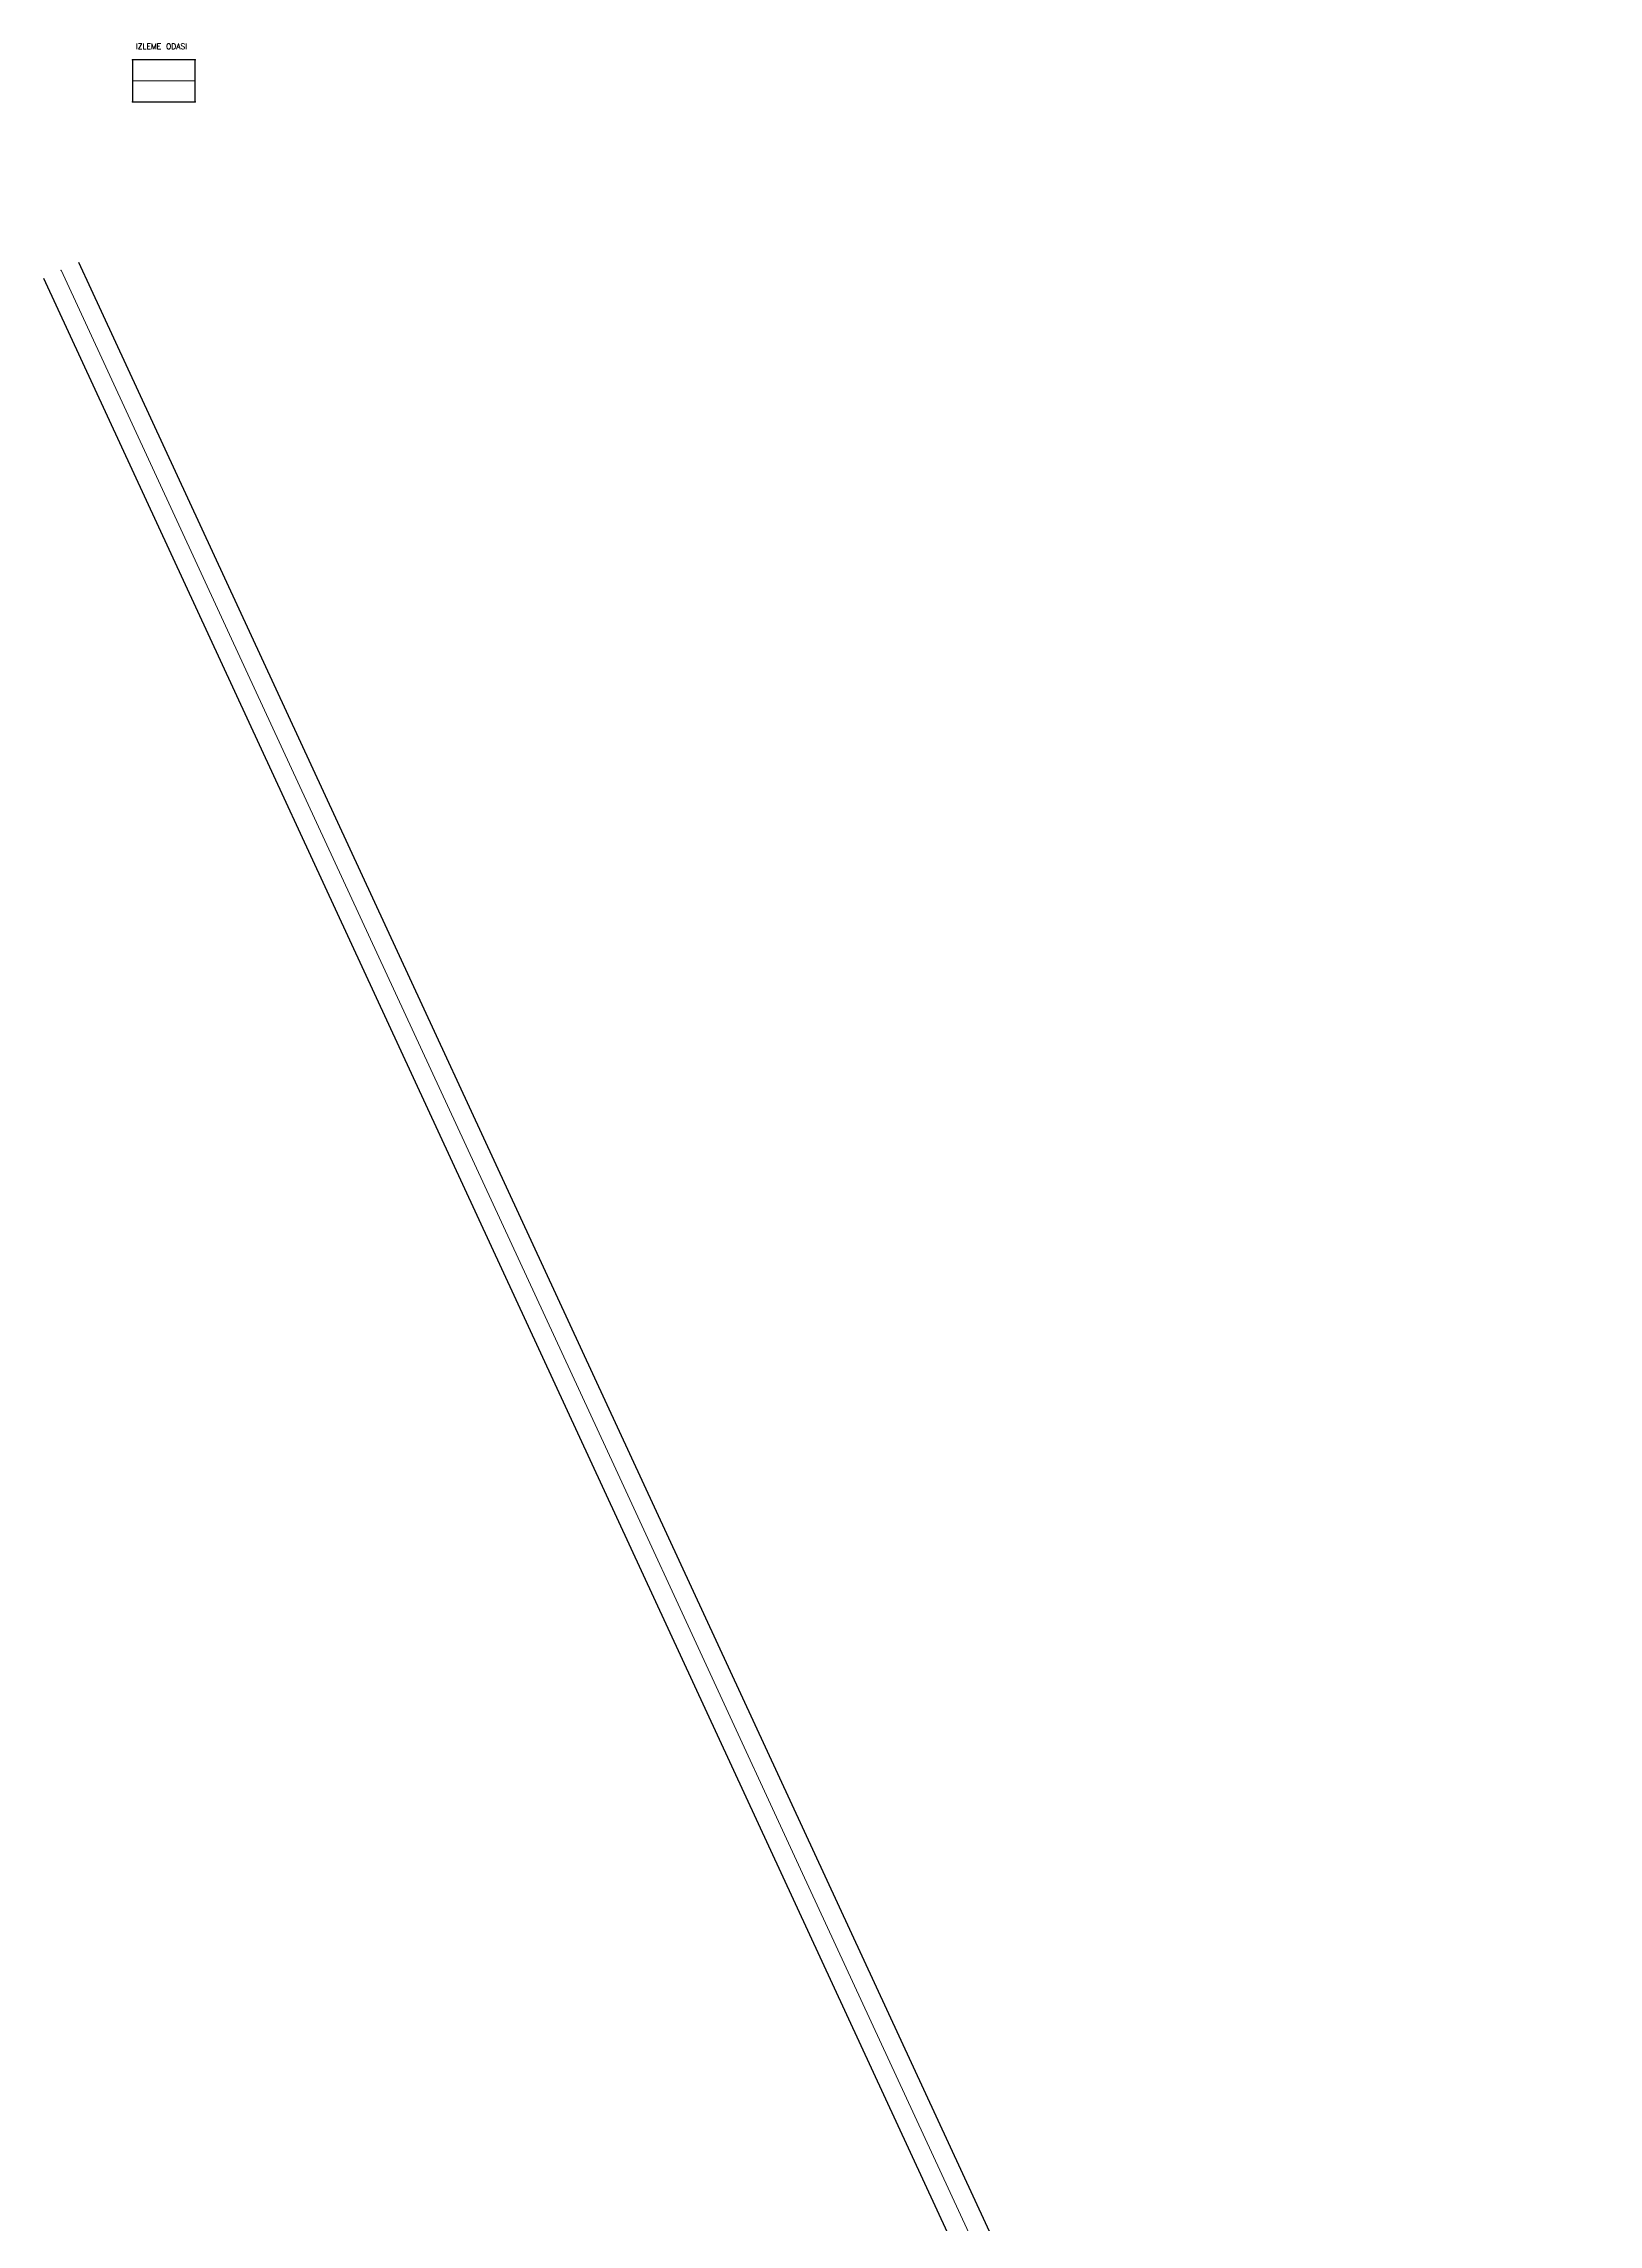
# Model space of a CAD drawing. Header units: metres. Extents: x 413246 to 413398, y 4592605 to 4593008.
# Drawn here: x 413245.8 to 413387, y 4592810.4 to 4593008.4 of the extents above; entities that cross this region are included whole.
import ezdxf

# ---------------------------------------------------------------- set-up
doc = ezdxf.new("R2010")
doc.units = ezdxf.units.M
doc.header["$MEASUREMENT"] = 0
doc.layers.get('0').update_dxf_attribs({"color": 1})
for name, color, linetype, lineweight in [('GEOFENCE', 3, 'Continuous', 0), ('INIT_COORD', 5, 'Continuous', 0), ('TEXT', 7, 'Continuous', 0)]:
    doc.layers.add(name, color=color, linetype=linetype, lineweight=lineweight)
doc.styles.get("Standard").update_dxf_attribs({"font": 'txt.shx'})

msp = doc.modelspace()

# ---------------------------------------------------------------- linework, layer by layer
for p, q in [((413259.55, 4593006.98, 355.83), (413253.87, 4593006.98, 355.83)), ((413253.87, 4593006.98, 355.83), (413253.87, 4593003.15, 355.83)), ((413259.55, 4593003.15, 355.83), (413259.55, 4593006.98, 355.83)), ((413253.87, 4593003.15, 355.83), (413259.55, 4593003.15, 355.83))]:
    msp.add_line(p, q)
at = {"extrusion": (-0.006339, 0.013707, 0.999886), "elevation": 60693.33, "flags": 128}
for points in [[(413242.91, 4592588.12), (413376.62, 4592299.04)], [(413239.74, 4592586.66), (413380.95, 4592281.33)]]:
    msp.add_lwpolyline(points, dxfattribs=at)
for p in [(413253.87, 4593006.98, 355.83), (413259.55, 4593006.98, 355.83), (413253.87, 4593003.15, 355.83), (413259.55, 4593003.15, 355.83)]:
    msp.add_point(p)
at = {"layer": 'GEOFENCE'}
for p, q in [((413253.87, 4593005.07, 355.83), (413259.55, 4593005.07, 355.83)), ((413247.38, 4592987.86, 355.23), (413264.16, 4592951.56, 355.83)), ((413264.16, 4592951.56, 355.83), (413280.95, 4592915.26, 356.44)), ((413280.95, 4592915.26, 356.44), (413297.74, 4592878.96, 357.04)), ((413297.74, 4592878.96, 357.04), (413314.53, 4592842.65, 357.65)), ((413314.53, 4592842.65, 357.65), (413331.32, 4592806.35, 358.25))]:
    msp.add_line(p, q, dxfattribs=at)
at = {"layer": 'INIT_COORD'}
msp.add_point((413247.38, 4592987.86, 355.23), dxfattribs=at)

# ---------------------------------------------------------------- texts
at = {"layer": 'TEXT', "insert": (413254.17, 4593008.44, 355.83), "char_height": 0.5, "width": 8.8139, "attachment_point": 1}
msp.add_mtext('{IZLEME ODASI}', dxfattribs=at)

doc.saveas('drawing.dxf')
